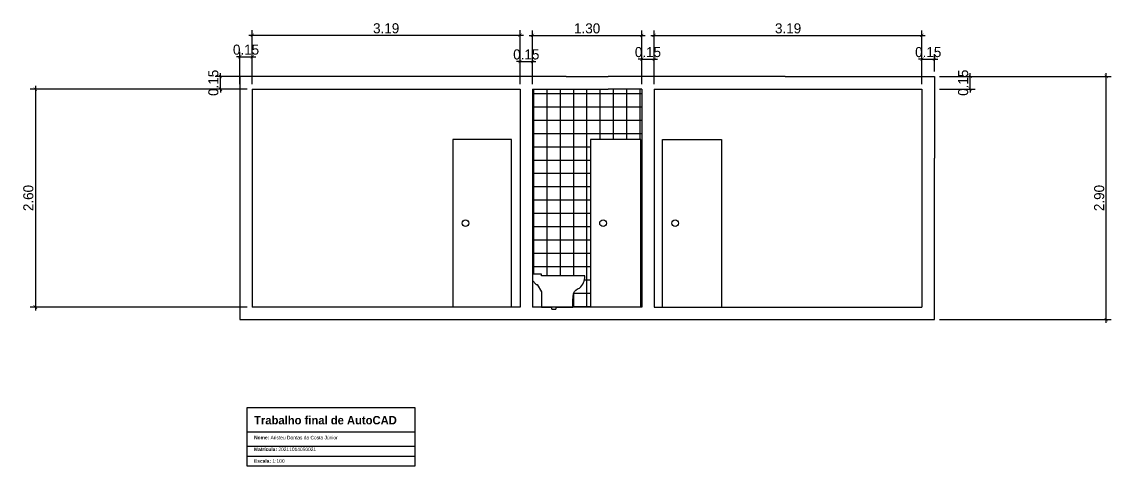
# Model space of a CAD drawing. Header units: millimetres. Extents: x 84 to 817, y 52 to 1155.
# Drawn here: x 84.55 to 97.53, y 52.07 to 57.37 of the extents above; entities that cross this region are included whole.
import ezdxf

# ---------------------------------------------------------------- set-up
doc = ezdxf.new("R2010")
doc.units = ezdxf.units.MM
for name, color, linetype in [('Alvenaria', 3, 'Continuous'), ('Cotas', 7, 'Continuous'), ('Esquadrias', 20, 'Continuous'), ('Moveis', 223, 'Continuous'), ('Textos e Legendas', 7, 'Continuous')]:
    doc.layers.add(name, color=color, linetype=linetype)
doc.styles.add('CENTURY GOTHIC', font='GOTHIC.TTF')
doc.dimstyles.new('1_50', dxfattribs={"dimtxt": 0.12, "dimasz": 0.04, "dimexe": 0.06, "dimexo": 0.06, "dimgap": 0.02, "dimtad": 1, "dimzin": 0, "dimdsep": 46, "dimtxsty": 'CENTURY GOTHIC', "dimblk": 'ARCHTICK', "dimcen": 0.09, "dimdle": 0.04, "dimclrd": 256, "dimclre": 256, "dimclrt": 256, "dimadec": 0, "dimazin": 0, "dimtfac": 1, "dimtix": 1, "dimtmove": 0, "dimatfit": 3, "dimldrblk": 'ARCHTICK', "dimfxl": 0.06, "dimtolj": 1, "dimtzin": 0, "dimarcsym": 0})

# ---------------------------------------------------------------- blocks, each defined once
blk = doc.blocks.new('_ArchTick')
at = {"color": 0, "linetype": 'ByBlock', "const_width": 0.15}
blk.add_lwpolyline([(-0.5, -0.5), (0.5, 0.5)], dxfattribs=at)
blk = doc.blocks.new('*D64')
at = {"layer": 'Cotas', "lineweight": -2, "transparency": 16777216}
for p, q in [((87.293, 56.628), (87.293, 57.269)), ((90.483, 56.628), (90.483, 57.269)), ((87.253, 57.209), (90.523, 57.209))]:
    blk.add_line(p, q, dxfattribs=at)
at = {"layer": 'Defpoints', "color": 0, "transparency": 16777216}
for p in [(90.483, 57.209), (87.293, 56.568), (90.483, 56.568)]:
    blk.add_point(p, dxfattribs=at)
at = {"layer": 'Cotas', "lineweight": -2, "transparency": 16777216, "xscale": 0.04, "yscale": 0.04, "zscale": 0.04, "rotation": 180}
blk.add_blockref('_ArchTick', (87.293, 57.209), dxfattribs=at)
at = {"layer": 'Cotas', "lineweight": -2, "transparency": 16777216, "xscale": 0.04, "yscale": 0.04, "zscale": 0.04}
blk.add_blockref('_ArchTick', (90.483, 57.209), dxfattribs=at)
at = {"layer": 'Cotas', "transparency": 16777216, "insert": (88.888, 57.292), "char_height": 0.12, "attachment_point": 5, "style": 'CENTURY GOTHIC'}
blk.add_mtext('\\A1;3.19', dxfattribs=at)
blk = doc.blocks.new('*D65')
at = {"layer": 'Cotas', "lineweight": -2, "transparency": 16777216}
for p, q in [((90.633, 56.628), (90.633, 57.268)), ((91.933, 56.628), (91.933, 57.268)), ((90.593, 57.208), (91.973, 57.208))]:
    blk.add_line(p, q, dxfattribs=at)
at = {"layer": 'Defpoints', "color": 0, "transparency": 16777216}
for p in [(91.933, 57.208), (90.633, 56.568), (91.933, 56.568)]:
    blk.add_point(p, dxfattribs=at)
at = {"layer": 'Cotas', "lineweight": -2, "transparency": 16777216, "xscale": 0.04, "yscale": 0.04, "zscale": 0.04, "rotation": 180}
blk.add_blockref('_ArchTick', (90.633, 57.208), dxfattribs=at)
at = {"layer": 'Cotas', "lineweight": -2, "transparency": 16777216, "xscale": 0.04, "yscale": 0.04, "zscale": 0.04}
blk.add_blockref('_ArchTick', (91.933, 57.208), dxfattribs=at)
at = {"layer": 'Cotas', "transparency": 16777216, "insert": (91.283, 57.291), "char_height": 0.12, "attachment_point": 5, "style": 'CENTURY GOTHIC'}
blk.add_mtext('\\A1;1.30', dxfattribs=at)
blk = doc.blocks.new('*D71')
at = {"layer": 'Cotas', "lineweight": -2, "transparency": 16777216}
for p, q in [((92.083, 56.628), (92.083, 57.268)), ((95.273, 56.628), (95.273, 57.268)), ((92.043, 57.208), (95.313, 57.208))]:
    blk.add_line(p, q, dxfattribs=at)
at = {"layer": 'Defpoints', "color": 0, "transparency": 16777216}
for p in [(95.273, 57.208), (92.083, 56.568), (95.273, 56.568)]:
    blk.add_point(p, dxfattribs=at)
at = {"layer": 'Cotas', "lineweight": -2, "transparency": 16777216, "xscale": 0.04, "yscale": 0.04, "zscale": 0.04, "rotation": 180}
blk.add_blockref('_ArchTick', (92.083, 57.208), dxfattribs=at)
at = {"layer": 'Cotas', "lineweight": -2, "transparency": 16777216, "xscale": 0.04, "yscale": 0.04, "zscale": 0.04}
blk.add_blockref('_ArchTick', (95.273, 57.208), dxfattribs=at)
at = {"layer": 'Cotas', "transparency": 16777216, "insert": (93.678, 57.291), "char_height": 0.12, "attachment_point": 5, "style": 'CENTURY GOTHIC'}
blk.add_mtext('\\A1;3.19', dxfattribs=at)
blk = doc.blocks.new('*D66')
at = {"layer": 'Cotas', "lineweight": -2, "transparency": 16777216}
for p, q in [((87.143, 56.628), (87.143, 57.013)), ((87.293, 56.628), (87.293, 57.013)), ((87.143, 56.953), (87.103, 56.953)), ((87.143, 56.953), (87.293, 56.953)), ((87.293, 56.953), (87.333, 56.953))]:
    blk.add_line(p, q, dxfattribs=at)
at = {"layer": 'Defpoints', "color": 0, "transparency": 16777216}
for p in [(87.293, 56.953), (87.143, 56.568), (87.293, 56.568)]:
    blk.add_point(p, dxfattribs=at)
at = {"layer": 'Cotas', "lineweight": -2, "transparency": 16777216, "xscale": 0.04, "yscale": 0.04, "zscale": 0.04}
blk.add_blockref('_ArchTick', (87.143, 56.953), dxfattribs=at)
at = {"layer": 'Cotas', "lineweight": -2, "transparency": 16777216, "xscale": 0.04, "yscale": 0.04, "zscale": 0.04, "rotation": 180}
blk.add_blockref('_ArchTick', (87.293, 56.953), dxfattribs=at)
at = {"layer": 'Cotas', "transparency": 16777216, "insert": (87.218, 57.037), "char_height": 0.12, "attachment_point": 5, "style": 'CENTURY GOTHIC'}
blk.add_mtext('\\A1;0.15', dxfattribs=at)
blk = doc.blocks.new('*D60')
at = {"layer": 'Cotas', "lineweight": -2, "transparency": 16777216}
for p, q in [((90.483, 56.897), (90.443, 56.897)), ((90.483, 56.778), (90.483, 56.957)), ((90.483, 56.897), (90.633, 56.897)), ((90.633, 56.778), (90.633, 56.957)), ((90.633, 56.897), (90.673, 56.897))]:
    blk.add_line(p, q, dxfattribs=at)
at = {"layer": 'Defpoints', "color": 0, "transparency": 16777216}
for p in [(90.633, 56.897), (90.483, 56.718), (90.633, 56.718)]:
    blk.add_point(p, dxfattribs=at)
at = {"layer": 'Cotas', "lineweight": -2, "transparency": 16777216, "xscale": 0.04, "yscale": 0.04, "zscale": 0.04}
blk.add_blockref('_ArchTick', (90.483, 56.897), dxfattribs=at)
at = {"layer": 'Cotas', "lineweight": -2, "transparency": 16777216, "xscale": 0.04, "yscale": 0.04, "zscale": 0.04, "rotation": 180}
blk.add_blockref('_ArchTick', (90.633, 56.897), dxfattribs=at)
at = {"layer": 'Cotas', "transparency": 16777216, "insert": (90.558, 56.98), "char_height": 0.12, "attachment_point": 5, "style": 'CENTURY GOTHIC'}
blk.add_mtext('\\A1;0.15', dxfattribs=at)
blk = doc.blocks.new('*D61')
at = {"layer": 'Cotas', "lineweight": -2, "transparency": 16777216}
for p, q in [((91.933, 56.925), (91.893, 56.925)), ((91.933, 56.778), (91.933, 56.985)), ((91.933, 56.925), (92.083, 56.925)), ((92.083, 56.778), (92.083, 56.985)), ((92.083, 56.925), (92.123, 56.925))]:
    blk.add_line(p, q, dxfattribs=at)
at = {"layer": 'Defpoints', "color": 0, "transparency": 16777216}
for p in [(92.083, 56.925), (91.933, 56.718), (92.083, 56.718)]:
    blk.add_point(p, dxfattribs=at)
at = {"layer": 'Cotas', "lineweight": -2, "transparency": 16777216, "xscale": 0.04, "yscale": 0.04, "zscale": 0.04}
blk.add_blockref('_ArchTick', (91.933, 56.925), dxfattribs=at)
at = {"layer": 'Cotas', "lineweight": -2, "transparency": 16777216, "xscale": 0.04, "yscale": 0.04, "zscale": 0.04, "rotation": 180}
blk.add_blockref('_ArchTick', (92.083, 56.925), dxfattribs=at)
at = {"layer": 'Cotas', "transparency": 16777216, "insert": (92.008, 57.008), "char_height": 0.12, "attachment_point": 5, "style": 'CENTURY GOTHIC'}
blk.add_mtext('\\A1;0.15', dxfattribs=at)
blk = doc.blocks.new('*D68')
at = {"layer": 'Cotas', "lineweight": -2, "transparency": 16777216}
for p, q in [((95.273, 56.925), (95.233, 56.925)), ((95.273, 56.778), (95.273, 56.985)), ((95.273, 56.925), (95.423, 56.925)), ((95.423, 56.778), (95.423, 56.985)), ((95.423, 56.925), (95.463, 56.925))]:
    blk.add_line(p, q, dxfattribs=at)
at = {"layer": 'Defpoints', "color": 0, "transparency": 16777216}
for p in [(95.423, 56.925), (95.273, 56.718), (95.423, 56.718)]:
    blk.add_point(p, dxfattribs=at)
at = {"layer": 'Cotas', "lineweight": -2, "transparency": 16777216, "xscale": 0.04, "yscale": 0.04, "zscale": 0.04}
blk.add_blockref('_ArchTick', (95.273, 56.925), dxfattribs=at)
at = {"layer": 'Cotas', "lineweight": -2, "transparency": 16777216, "xscale": 0.04, "yscale": 0.04, "zscale": 0.04, "rotation": 180}
blk.add_blockref('_ArchTick', (95.423, 56.925), dxfattribs=at)
at = {"layer": 'Cotas', "transparency": 16777216, "insert": (95.348, 57.008), "char_height": 0.12, "attachment_point": 5, "style": 'CENTURY GOTHIC'}
blk.add_mtext('\\A1;0.15', dxfattribs=at)
blk = doc.blocks.new('*D62')
at = {"layer": 'Cotas', "lineweight": -2, "transparency": 16777216}
for p, q in [((95.848, 56.718), (95.848, 56.758)), ((95.483, 56.718), (95.908, 56.718)), ((95.848, 56.568), (95.848, 56.718)), ((95.483, 56.568), (95.908, 56.568)), ((95.848, 56.568), (95.848, 56.528))]:
    blk.add_line(p, q, dxfattribs=at)
at = {"layer": 'Defpoints', "color": 0, "transparency": 16777216}
for p in [(95.423, 56.718), (95.848, 56.718), (95.423, 56.568)]:
    blk.add_point(p, dxfattribs=at)
at = {"layer": 'Cotas', "lineweight": -2, "transparency": 16777216, "xscale": 0.04, "yscale": 0.04, "zscale": 0.04}
for p, rotation in [((95.848, 56.718), 270), ((95.848, 56.568), 90)]:
    blk.add_blockref('_ArchTick', p, dxfattribs=dict(at, rotation=rotation))
at = {"layer": 'Cotas', "transparency": 16777216, "insert": (95.765, 56.643), "char_height": 0.12, "attachment_point": 5, "rotation": 90, "style": 'CENTURY GOTHIC'}
blk.add_mtext('\\A1;0.15', dxfattribs=at)
blk = doc.blocks.new('*D75')
at = {"layer": 'Cotas', "lineweight": -2, "transparency": 16777216}
for p, q in [((84.707, 56.608), (84.707, 53.928)), ((87.233, 56.568), (84.647, 56.568)), ((87.233, 53.968), (84.647, 53.968))]:
    blk.add_line(p, q, dxfattribs=at)
at = {"layer": 'Defpoints', "color": 0, "transparency": 16777216}
for p in [(87.293, 56.568), (84.707, 53.968), (87.293, 53.968)]:
    blk.add_point(p, dxfattribs=at)
at = {"layer": 'Cotas', "lineweight": -2, "transparency": 16777216, "xscale": 0.04, "yscale": 0.04, "zscale": 0.04}
for p, rotation in [((84.707, 56.568), 90), ((84.707, 53.968), 270)]:
    blk.add_blockref('_ArchTick', p, dxfattribs=dict(at, rotation=rotation))
at = {"layer": 'Cotas', "transparency": 16777216, "insert": (84.624, 55.268), "char_height": 0.12, "attachment_point": 5, "rotation": 90, "style": 'CENTURY GOTHIC'}
blk.add_mtext('\\A1;2.60', dxfattribs=at)
blk = doc.blocks.new('*D76')
at = {"layer": 'Cotas', "lineweight": -2, "transparency": 16777216}
for p, q in [((86.912, 56.717), (86.912, 56.757)), ((87.233, 56.717), (86.852, 56.717)), ((86.912, 56.568), (86.912, 56.717)), ((87.233, 56.568), (86.852, 56.568)), ((86.912, 56.568), (86.912, 56.528))]:
    blk.add_line(p, q, dxfattribs=at)
at = {"layer": 'Defpoints', "color": 0, "transparency": 16777216}
for p in [(86.912, 56.717), (87.293, 56.717), (87.293, 56.568)]:
    blk.add_point(p, dxfattribs=at)
at = {"layer": 'Cotas', "lineweight": -2, "transparency": 16777216, "xscale": 0.04, "yscale": 0.04, "zscale": 0.04}
for p, rotation in [((86.912, 56.717), 270), ((86.912, 56.568), 90)]:
    blk.add_blockref('_ArchTick', p, dxfattribs=dict(at, rotation=rotation))
at = {"layer": 'Cotas', "transparency": 16777216, "insert": (86.829, 56.642), "char_height": 0.12, "attachment_point": 5, "rotation": 90, "style": 'CENTURY GOTHIC'}
blk.add_mtext('\\A1;0.15', dxfattribs=at)
blk = doc.blocks.new('Bacia_convencional-la')
blk.add_lwpolyline([(0, 0.391), (0, 0.315), (0.044, 0.27), (0.054, 0.27), (0.108, 0.182), (0.108, 0), (0.225, 0, 0.010597), (0.228, -0.027), (0.279, -0.027, 0.010597), (0.283, 0), (0.479, 0, -0.037258), (0.488, 0.163, -0.212316), (0.559, 0.226, 0.214305), (0.622, 0.37), (0.108, 0.37), (0.108, 0.391)], format="xyb", close=True)
blk = doc.blocks.new('*D78')
at = {"layer": 'Cotas', "lineweight": -2, "transparency": 16777216}
for p, q in [((97.469, 53.778), (97.469, 56.758)), ((95.483, 56.718), (97.529, 56.718)), ((95.483, 53.818), (97.529, 53.818))]:
    blk.add_line(p, q, dxfattribs=at)
at = {"layer": 'Defpoints', "color": 0, "transparency": 16777216}
for p in [(95.423, 56.718), (97.469, 56.718), (95.423, 53.818)]:
    blk.add_point(p, dxfattribs=at)
at = {"layer": 'Cotas', "lineweight": -2, "transparency": 16777216, "xscale": 0.04, "yscale": 0.04, "zscale": 0.04}
for p, rotation in [((97.469, 56.718), 90), ((97.469, 53.818), 270)]:
    blk.add_blockref('_ArchTick', p, dxfattribs=dict(at, rotation=rotation))
at = {"layer": 'Cotas', "transparency": 16777216, "insert": (97.386, 55.268), "char_height": 0.12, "attachment_point": 5, "rotation": 90, "style": 'CENTURY GOTHIC'}
blk.add_mtext('\\A1;2.90', dxfattribs=at)
blk = doc.blocks.new('table')
at = {"layer": 'Textos e Legendas'}
for p, q in [((84.631, 50.945), (84.631, 51.645)), ((84.631, 51.645), (84.731, 51.645)), ((84.731, 51.645), (86.531, 51.645)), ((86.531, 51.645), (86.631, 51.645)), ((86.631, 51.645), (86.631, 50.945)), ((84.631, 51.355), (86.631, 51.355)), ((84.631, 51.185), (86.631, 51.185)), ((84.631, 51.065), (86.631, 51.065)), ((84.731, 50.945), (84.631, 50.945)), ((86.631, 50.945), (84.731, 50.945))]:
    blk.add_line(p, q, dxfattribs=at)

msp = doc.modelspace()

# ---------------------------------------------------------------- hatches: boundary and pattern name
at = {"layer": 'Alvenaria'}
h = msp.add_hatch(dxfattribs=at)
h.set_pattern_fill('ANSI37', color=256, scale=0.05, angle=45)
h.paths.add_polyline_path([(91.323, 55.968), (91.923, 55.968), (91.923, 53.968), (91.933, 53.968), (91.933, 54.218), (91.933, 54.368), (91.933, 56.568), (91.533, 56.568), (91.033, 56.568), (90.633, 56.568), (90.633, 54.368), (90.633, 54.359), (90.741, 54.359), (90.741, 54.338), (91.255, 54.338, -0.214305), (91.192, 54.193, 0.212316), (91.121, 54.13, 0.037258), (91.112, 53.968), (91.323, 53.968)])

# ---------------------------------------------------------------- linework, layer by layer
for p, q in [((87.143, 56.718), (87.143, 56.568)), ((87.293, 56.717), (87.143, 56.718)), ((90.483, 56.717), (87.293, 56.717)), ((90.633, 56.717), (90.483, 56.717)), ((91.034, 56.717), (90.633, 56.717)), ((91.034, 56.717), (91.534, 56.717)), ((91.933, 56.718), (91.534, 56.717)), ((92.083, 56.718), (91.933, 56.718)), ((93.643, 56.718), (92.083, 56.718)), ((93.643, 56.718), (95.273, 56.718)), ((95.273, 56.718), (95.423, 56.718)), ((95.423, 56.718), (95.423, 56.568)), ((87.143, 56.568), (87.143, 53.968)), ((87.293, 56.568), (90.483, 56.568)), ((87.293, 56.568), (87.293, 53.968)), ((90.483, 56.568), (90.483, 54.268)), ((90.633, 56.568), (90.633, 54.368)), ((90.633, 56.568), (91.033, 56.568)), ((91.033, 56.568), (91.533, 56.568)), ((91.933, 56.568), (91.533, 56.568)), ((91.933, 56.568), (91.933, 54.368)), ((92.083, 56.568), (95.273, 56.568)), ((92.083, 56.568), (92.083, 54.368)), ((95.273, 56.568), (95.273, 53.968)), ((95.423, 56.568), (95.423, 55.744)), ((95.423, 53.818), (95.423, 55.744)), ((90.633, 54.368), (90.633, 53.968)), ((91.933, 54.368), (91.933, 54.218)), ((92.083, 54.368), (92.083, 54.218)), ((90.483, 54.268), (90.483, 53.968)), ((91.933, 54.218), (91.933, 53.968)), ((92.083, 54.218), (92.083, 53.968)), ((87.143, 53.968), (87.143, 53.818)), ((89.683, 53.968), (87.293, 53.968)), ((90.383, 53.968), (89.683, 53.968)), ((90.483, 53.968), (90.383, 53.968)), ((91.323, 53.968), (90.633, 53.968)), ((91.923, 53.968), (91.323, 53.968)), ((91.933, 53.968), (91.923, 53.968)), ((92.083, 53.968), (92.183, 53.968)), ((92.183, 53.968), (92.883, 53.968)), ((92.883, 53.968), (95.273, 53.968)), ((87.143, 53.818), (90.483, 53.818)), ((90.483, 53.818), (95.423, 53.818))]:
    msp.add_line(p, q, dxfattribs=at)
at = {"layer": 'Esquadrias'}
for p, q in [((90.383, 55.968), (89.683, 55.968)), ((89.683, 55.968), (89.683, 53.968)), ((90.383, 53.968), (90.383, 55.968)), ((91.923, 55.968), (91.323, 55.968)), ((91.323, 55.968), (91.323, 53.968)), ((91.923, 53.968), (91.923, 55.968)), ((92.183, 53.968), (92.183, 55.968)), ((92.183, 55.968), (92.883, 55.968)), ((92.883, 55.968), (92.883, 53.968))]:
    msp.add_line(p, q, dxfattribs=at)
for centre in [(89.833, 54.968), (91.473, 54.968), (92.333, 54.968)]:
    msp.add_circle(centre, 0.04, dxfattribs=at)

# ---------------------------------------------------------------- block references
at = {"layer": 'Moveis'}
msp.add_blockref('Bacia_convencional-la', (90.633, 53.968), dxfattribs=at)
at = {"layer": 'Textos e Legendas'}
msp.add_blockref('table', (2.599, 1.124), dxfattribs=at)

# ---------------------------------------------------------------- texts
at = {"layer": 'Cotas', "insert": (87.314, 52.668), "char_height": 0.04189, "width": 1.90049, "attachment_point": 1, "style": 'CENTURY GOTHIC'}
msp.add_mtext('{\\fCentury Gothic|b1|i0|c0|p34;\\H2.38709x;Trabalho final de AutoCAD\\P}\\P{\\fCentury Gothic|b1|i0|c0|p34;Nome:} Aristeu Dantas da Costa Júnior\\P\\P{\\fCentury Gothic|b1|i0|c0|p34;Matrícula:} 20211014050021\\P\\P\\pxql;{\\fCentury Gothic|b1|i0|c0|p34;Escala:} 1:100', dxfattribs=at)

# ---------------------------------------------------------------- dimensions: what is measured, and where the dimension line sits
at = {"layer": 'Cotas'}
for base, p1, p2, picture, middle in [((90.483, 57.209), (87.293, 56.568), (90.483, 56.568), '*D64', (88.888, 57.292)), ((91.933, 57.208), (90.633, 56.568), (91.933, 56.568), '*D65', (91.283, 57.291)), ((95.273, 57.208), (92.083, 56.568), (95.273, 56.568), '*D71', (93.678, 57.291)), ((87.293, 56.953), (87.143, 56.568), (87.293, 56.568), '*D66', (87.218, 57.037)), ((90.633, 56.897), (90.483, 56.718), (90.633, 56.718), '*D60', (90.558, 56.98)), ((92.083, 56.925), (91.933, 56.718), (92.083, 56.718), '*D61', (92.008, 57.008)), ((95.423, 56.925), (95.273, 56.718), (95.423, 56.718), '*D68', (95.348, 57.008))]:
    dim = msp.add_linear_dim(base=base, p1=p1, p2=p2, dimstyle='1_50', dxfattribs=at)
    dim.commit()
    dim.dimension.update_dxf_attribs({"geometry": picture, "text_midpoint": middle})
for base, p1, p2, picture, middle in [((86.912, 56.717), (87.293, 56.568), (87.293, 56.717), '*D76', (86.829, 56.642)), ((95.848, 56.718), (95.423, 56.568), (95.423, 56.718), '*D62', (95.765, 56.643)), ((97.469, 56.718), (95.423, 53.818), (95.423, 56.718), '*D78', (97.386, 55.268)), ((84.707, 53.968), (87.293, 56.568), (87.293, 53.968), '*D75', (84.624, 55.268))]:
    dim = msp.add_linear_dim(base=base, p1=p1, p2=p2, angle=90, dimstyle='1_50', dxfattribs=at)
    dim.commit()
    dim.dimension.update_dxf_attribs({"geometry": picture, "text_midpoint": middle})

doc.saveas('drawing.dxf')
